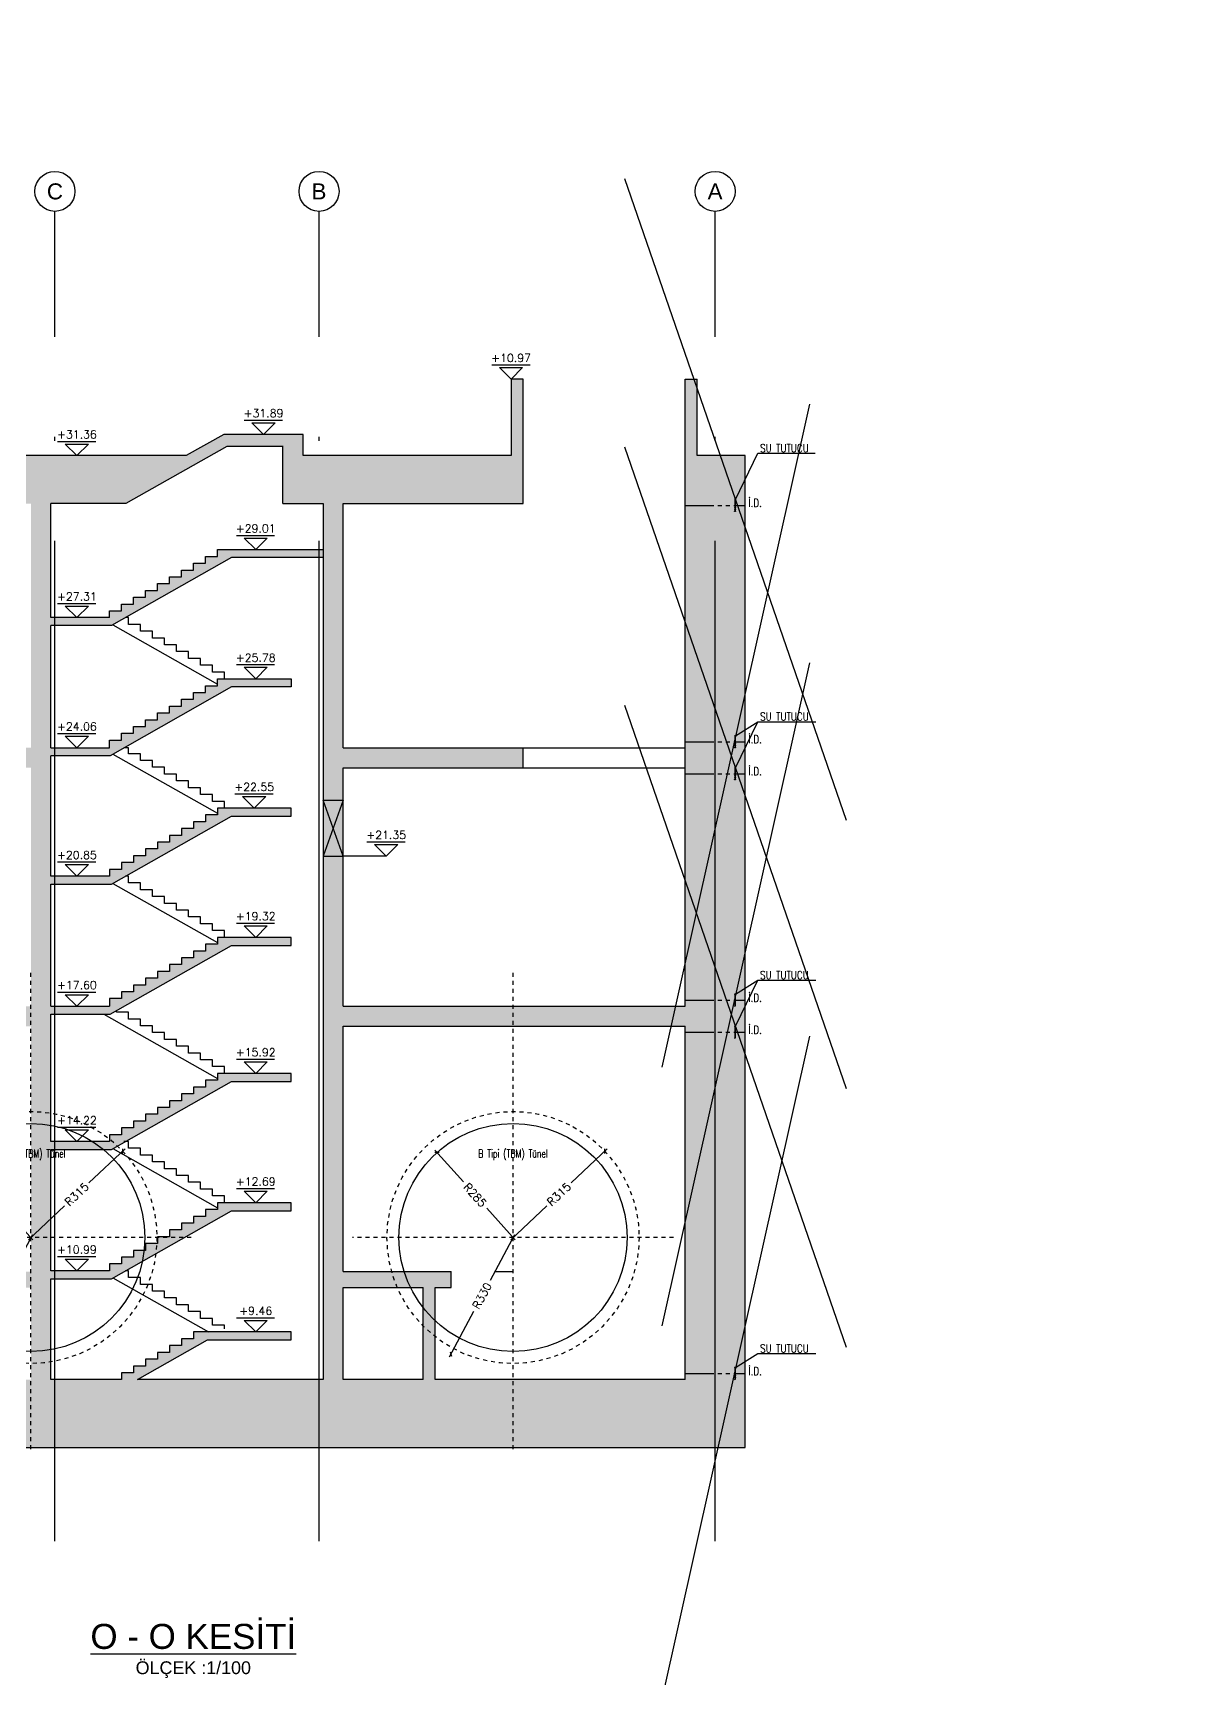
# Model space of a CAD drawing. Header units: millimetres. Extents: x 400392 to 401381, y 4543975 to 4544147.
# Drawn here: x 401352.58 to 401381.33, y 4544016.91 to 4544058.02 of the extents above; entities that cross this region are included whole.
import ezdxf
from ezdxf.enums import TextEntityAlignment as Align

# ---------------------------------------------------------------- set-up
doc = ezdxf.new("R2010")
doc.units = ezdxf.units.MM
for name, pattern in [('ACAD_ISO05W100', [33, 24, -3, 0, -3, 0, -3]), ('AKS', [3, 2.5, -0.25, 0, -0.25]), ('CIZGI', [0.4, 0.25, -0.15]), ('CONTINU', [0])]:
    doc.linetypes.add(name, pattern=pattern)
for name, color, linetype in [('aks prota', 2, 'AKS'), ('caks prota', 4, 'Continuous'), ('görünüş prota', 4, 'Continuous'), ('iderzi_PROTA', 3, 'Continuous'), ('inşaat derzi prota', 11, 'Continuous'), ('kesik prota', 2, 'CIZGI'), ('kesit prota', 1, 'Continuous'), ('kesit tarama prota', 252, 'Continuous'), ('kot prota', 4, 'Continuous'), ('lkolon prota', 4, 'Continuous'), ('not prota', 2, 'Continuous'), ('not yazısı prota', 6, 'Continuous'), ('not çizgisi prota', 4, 'Continuous'), ('PRT-CST-rc_level', 6, 'Continuous'), ('PRT-CST-rc_levermark', 4, 'Continuous'), ('st_s_su tutucu', 2, 'Continuous'), ('st_s_ölçü', 4, 'Continuous'), ('t35 prota', 3, 'Continuous'), ('taks prota', 7, 'Continuous'), ('tplan prota', 7, 'Continuous')]:
    doc.layers.add(name, color=color, linetype=linetype)
doc.styles.add('Arial', font='Arial.ttf')
doc.styles.add('OLCU', font='romanstw.shx')
doc.styles.get("Standard").update_dxf_attribs({"font": 'Arial.ttf'})
doc.styles.add('TAKS', font='Arial Unicode.ttf')
doc.styles.add('TEXT250', font='romanstw.shx', dxfattribs={"width": 0.8, "height": 25})
doc.styles.add('TSIMPLEX', font='romanstw.shx')
doc.dimstyles.new('1-100', dxfattribs={"dimscale": 0.5, "dimtxt": 2, "dimasz": 7.5, "dimexe": 3, "dimexo": 5, "dimgap": 5, "dimtad": 3, "dimdec": 1, "dimlfac": 2, "dimzin": 9, "dimdsep": 46, "dimtxsty": 'Standard', "dimblk": 'OBLIQUE', "dimcen": 0.09, "dimclrd": 3, "dimclre": 3, "dimclrt": 1, "dimadec": 3, "dimazin": 0, "dimtfac": 1, "dimtdec": 1, "dimtofl": 0, "dimtmove": 0, "dimatfit": 3, "dimfxl": 4, "dimtolj": 1, "dimtzin": 0, "dimarcsym": 0})
doc.dimstyles.new('1-50', dxfattribs={"dimtxt": 10, "dimasz": 4, "dimexe": 4, "dimexo": 8, "dimgap": 4, "dimtad": 1, "dimdec": 1, "dimrnd": 0.05, "dimzin": 9, "dimdsep": 46, "dimtxsty": 'OLCU', "dimblk1": 'OBLIQUE', "dimblk2": 'OBLIQUE', "dimsah": 1, "dimcen": 2, "dimdle": 4, "dimclrd": 4, "dimclre": 4, "dimclrt": 3, "dimadec": 1, "dimazin": 0, "dimtfac": 1, "dimtdec": 1, "dimtix": 1, "dimtmove": 2, "dimatfit": 3, "dimldrblk": 'OBLIQUE', "dimfxl": 1, "dimtvp": 1, "dimtolj": 1, "dimtzin": 1, "dimarcsym": 0})

# ---------------------------------------------------------------- blocks, each defined once
blk = doc.blocks.new('_Oblique')
at = {"layer": 'st_s_ölçü', "lineweight": -2}
blk.add_line((-0.5, -0.5), (0.5, 0.5), dxfattribs=at)
blk = doc.blocks.new('*D10')
at = {"layer": 'DEFPOINTS', "color": 0, "transparency": 16777216}
for p in [(-455.8, 109.6), (-265.8, -102.9)]:
    blk.add_point(p, dxfattribs=at)
at = {"layer": 'st_s_ölçü', "color": 4, "lineweight": -2, "transparency": 16777216}
for p, q in [((-461.1, 115.6), (-389.9, 36)), ((-260.5, -108.8), (-331.6, -29.2))]:
    blk.add_line(p, q, dxfattribs=at)
at = {"layer": 'st_s_ölçü', "color": 4, "lineweight": -2, "transparency": 16777216, "xscale": 8, "yscale": 8, "zscale": 8, "rotation": 131.8058995973175}
blk.add_blockref('_Oblique', (-455.8, 109.6), dxfattribs=at)
at = {"layer": 'st_s_ölçü', "color": 3, "transparency": 16777216, "insert": (-360.8, 3.4), "char_height": 20, "attachment_point": 5, "rotation": 311.8059, "style": 'OLCU'}
blk.add_mtext('\\A1;R285', dxfattribs=at)
blk = doc.blocks.new('*D11')
at = {"layer": 'DEFPOINTS', "color": 0, "transparency": 16777216}
for p in [(-36.3, 113), (-265.8, -102.9)]:
    blk.add_point(p, dxfattribs=at)
at = {"layer": 'st_s_ölçü', "color": 4, "lineweight": -2, "transparency": 16777216}
for p, q in [((-30.5, 118.4), (-120.6, 33.7)), ((-271.6, -108.3), (-181.5, -23.6))]:
    blk.add_line(p, q, dxfattribs=at)
at = {"layer": 'st_s_ölçü', "color": 4, "lineweight": -2, "transparency": 16777216, "xscale": 8, "yscale": 8, "zscale": 8, "rotation": 43.24583088137385}
blk.add_blockref('_Oblique', (-36.3, 113), dxfattribs=at)
at = {"layer": 'st_s_ölçü', "color": 3, "transparency": 16777216, "insert": (-151.1, 5.1), "char_height": 20, "attachment_point": 5, "rotation": 43.2458, "style": 'OLCU'}
blk.add_mtext('\\A1;R315', dxfattribs=at)
blk = doc.blocks.new('*D12')
at = {"layer": 'DEFPOINTS', "color": 0, "transparency": 16777216}
for p in [(-265.8, -102.9), (-421, -394.1)]:
    blk.add_point(p, dxfattribs=at)
at = {"layer": 'lkolon prota', "color": 4, "lineweight": -2, "transparency": 16777216}
for p, q in [((-262, -95.8), (-322.9, -209.9)), ((-424.8, -401.1), (-364, -287))]:
    blk.add_line(p, q, dxfattribs=at)
at = {"layer": 'lkolon prota', "color": 4, "lineweight": -2, "transparency": 16777216, "xscale": 8, "yscale": 8, "zscale": 8, "rotation": 241.9351701811658}
blk.add_blockref('_Oblique', (-421, -394.1), dxfattribs=at)
at = {"layer": 'lkolon prota', "color": 3, "transparency": 16777216, "insert": (-343.4, -248.5), "char_height": 20, "attachment_point": 5, "rotation": 61.9352, "style": 'OLCU'}
blk.add_mtext('\\A1;R330', dxfattribs=at)
blk = doc.blocks.new('KOTK5')
at = {"layer": 'PRT-CST-rc_levermark'}
blk.add_line((217, 160), (-213, 160), dxfattribs=at)
blk.add_lwpolyline([(130, 130), (-130, 130), (0, 0)], close=True, dxfattribs=at)
at = {"layer": 'PRT-CST-rc_level', "style": 'OLCU'}
blk.add_attdef('000.00', text='', height=90, dxfattribs=at).set_placement((0, 193), align=Align.CENTER)
blk = doc.blocks.new('D')
at = {"layer": 'st_s_su tutucu', "linetype": 'CONTINU', "ltscale": 0.2}
for p, q in [((-39987.8, 52508.2), (-39992.6, 52508.2)), ((-39992.6, 52508.2), (-39992.6, 52507.4)), ((-39992.6, 52507.4), (-39990.6, 52506.1)), ((-39990.6, 52478.7), (-39991.9, 52478.7)), ((-39991.9, 52478.7), (-39991.9, 52477.7)), ((-39991.9, 52477.7), (-39990.6, 52477.7)), ((-39990.6, 52498.5), (-39991.5, 52498.5)), ((-39991.5, 52498.5), (-39991.5, 52497.9)), ((-39991.5, 52497.9), (-39990.6, 52497.9)), ((-39990.6, 52488.5), (-39991.5, 52488.5)), ((-39991.5, 52488.5), (-39991.5, 52487.9)), ((-39991.5, 52487.9), (-39990.6, 52487.9)), ((-39991.5, 52467.9), (-39991.5, 52468.5)), ((-39991.5, 52468.5), (-39990.6, 52468.5)), ((-39990.6, 52467.9), (-39991.5, 52467.9)), ((-39991.5, 52457.9), (-39991.5, 52458.5)), ((-39991.5, 52458.5), (-39990.6, 52458.5)), ((-39990.6, 52457.9), (-39991.5, 52457.9)), ((-39990.6, 52506.1), (-39990.6, 52498.5)), ((-39990.6, 52497.9), (-39990.6, 52488.5)), ((-39990.6, 52487.9), (-39990.6, 52478.7)), ((-39990.6, 52468.5), (-39990.6, 52477.7)), ((-39990.6, 52458.5), (-39990.6, 52467.9)), ((-39990.6, 52450.3), (-39990.6, 52457.9)), ((-39989.8, 52506.1), (-39987.8, 52507.4)), ((-39989.8, 52498.5), (-39989.8, 52506.1)), ((-39988.9, 52498.5), (-39989.8, 52498.5)), ((-39989.8, 52488.5), (-39989.8, 52497.9)), ((-39989.8, 52497.9), (-39988.9, 52497.9)), ((-39988.9, 52488.5), (-39989.8, 52488.5)), ((-39989.8, 52478.7), (-39989.8, 52487.9)), ((-39989.8, 52487.9), (-39988.9, 52487.9)), ((-39988.5, 52478.7), (-39989.8, 52478.7)), ((-39989.8, 52477.7), (-39988.5, 52477.7)), ((-39989.8, 52477.7), (-39989.8, 52468.5)), ((-39989.8, 52468.5), (-39988.9, 52468.5)), ((-39988.9, 52467.9), (-39989.8, 52467.9)), ((-39989.8, 52467.9), (-39989.8, 52458.5)), ((-39989.8, 52458.5), (-39988.9, 52458.5)), ((-39988.9, 52457.9), (-39989.8, 52457.9)), ((-39989.8, 52457.9), (-39989.8, 52450.3)), ((-39988.9, 52497.9), (-39988.9, 52498.5)), ((-39988.9, 52487.9), (-39988.9, 52488.5)), ((-39988.9, 52468.5), (-39988.9, 52467.9)), ((-39988.9, 52458.5), (-39988.9, 52457.9)), ((-39988.5, 52477.7), (-39988.5, 52478.7)), ((-39987.8, 52507.4), (-39987.8, 52508.2)), ((-39992.6, 52449), (-39990.6, 52450.3)), ((-39992.6, 52448.2), (-39992.6, 52449)), ((-39987.8, 52448.2), (-39992.6, 52448.2)), ((-39989.8, 52450.3), (-39987.8, 52449)), ((-39987.8, 52449), (-39987.8, 52448.2))]:
    blk.add_line(p, q, dxfattribs=at)
blk = doc.blocks.new('A$C127942D9')
at = {"layer": 'aks prota', "ltscale": 2}
blk.add_line((-265.793, -631.684), (-265.793, 559.681), dxfattribs=at)
at = {"layer": 'aks prota'}
blk.add_line((135.187, -102.854), (-666.774, -102.854), dxfattribs=at)
at = {"layer": 'görünüş prota', "color": 6, "linetype": 'CIZGI', "ltscale": 2}
blk.add_circle((-265.793, -102.854), 315, dxfattribs=at)
at = {"layer": 'görünüş prota', "color": 6}
blk.add_circle((-265.793, -102.854), 285, dxfattribs=at)
at = {"layer": 'not prota', "style": 'TEXT250', "width": 0.7}
blk.add_text('B Tipi (TBM) Tünel', height=20, dxfattribs=at).set_placement((-265.793, 106.819), align=Align.MIDDLE_CENTER)
at = {"layer": 'lkolon prota'}
dim = blk.add_radius_dim(center=(-265.793, -102.854), mpoint=(-421.048, -394.051), dimstyle='1-100', dxfattribs=at)
dim.commit()
dim.dimension.update_dxf_attribs({"geometry": '*D12', "text_midpoint": (-343.421, -248.453), "dimtype": 132})
at = {"layer": 'st_s_ölçü'}
for mpoint, picture, middle in [((-455.777, 109.587), '*D10', (-360.785, 3.366)), ((-36.341, 112.962), '*D11', (-151.067, 5.054))]:
    dim = blk.add_radius_dim(center=(-265.793, -102.854), mpoint=mpoint, dimstyle='1-100', dxfattribs=at)
    dim.commit()
    dim.dimension.update_dxf_attribs({"geometry": picture, "text_midpoint": middle, "dimtype": 132})

msp = doc.modelspace()

# ---------------------------------------------------------------- hatches: boundary and pattern name
at = {"layer": 'kesit tarama prota'}
h = msp.add_hatch(color=256, dxfattribs=at)
h.dxf.hatch_style = 1
h.paths.add_polyline_path([(401370.381, 4544022.669), (401370.381, 4544047.459), (401369.181, 4544047.459), (401369.181, 4544049.369), (401368.881, 4544049.369), (401368.881, 4544033.699), (401360.331, 4544033.699), (401360.331, 4544039.659), (401364.831, 4544039.659), (401364.831, 4544040.159), (401360.331, 4544040.159), (401360.331, 4544046.259), (401364.831, 4544046.259), (401364.831, 4544049.369), (401364.531, 4544049.369), (401364.531, 4544047.459), (401359.331, 4544047.459), (401359.331, 4544047.989), (401357.349, 4544047.989), (401356.413, 4544047.459), (401342.481, 4544047.459), (401342.481, 4544022.669)])
h.paths.add_polyline_path([(401355.196, 4544024.369), (401356.943, 4544025.359), (401359.031, 4544025.359), (401359.031, 4544025.559), (401356.591, 4544025.559), (401356.591, 4544025.389), (401356.291, 4544025.389), (401356.291, 4544025.219), (401355.991, 4544025.219), (401355.991, 4544025.049), (401355.691, 4544025.049), (401355.691, 4544024.879), (401355.391, 4544024.879), (401355.391, 4544024.709), (401355.091, 4544024.709), (401355.091, 4544024.539), (401354.791, 4544024.539), (401354.791, 4544024.369), (401353.031, 4544024.369), (401353.031, 4544026.889), (401354.543, 4544026.889), (401357.543, 4544028.589), (401359.031, 4544028.589), (401359.031, 4544028.789), (401357.191, 4544028.789), (401357.191, 4544028.619), (401356.891, 4544028.619), (401356.891, 4544028.449), (401356.591, 4544028.449), (401356.591, 4544028.279), (401356.291, 4544028.279), (401356.291, 4544028.109), (401355.991, 4544028.109), (401355.991, 4544027.939), (401355.691, 4544027.939), (401355.691, 4544027.769), (401355.391, 4544027.769), (401355.391, 4544027.599), (401355.091, 4544027.599), (401355.091, 4544027.429), (401354.791, 4544027.429), (401354.791, 4544027.259), (401354.491, 4544027.259), (401354.491, 4544027.089), (401353.031, 4544027.089), (401353.031, 4544030.119), (401354.543, 4544030.119), (401357.543, 4544031.819), (401359.031, 4544031.819), (401359.031, 4544032.019), (401357.191, 4544032.019), (401357.191, 4544031.849), (401356.891, 4544031.849), (401356.891, 4544031.679), (401356.591, 4544031.679), (401356.591, 4544031.509), (401356.291, 4544031.509), (401356.291, 4544031.339), (401355.991, 4544031.339), (401355.991, 4544031.169), (401355.691, 4544031.169), (401355.691, 4544030.999), (401355.391, 4544030.999), (401355.391, 4544030.829), (401355.091, 4544030.829), (401355.091, 4544030.659), (401354.791, 4544030.659), (401354.791, 4544030.489), (401354.491, 4544030.489), (401354.491, 4544030.319), (401353.031, 4544030.319), (401353.031, 4544033.499), (401354.508, 4544033.499), (401357.543, 4544035.219), (401359.031, 4544035.219), (401359.031, 4544035.419), (401357.191, 4544035.419), (401357.191, 4544035.249), (401356.891, 4544035.249), (401356.891, 4544035.079), (401356.591, 4544035.079), (401356.591, 4544034.909), (401356.291, 4544034.909), (401356.291, 4544034.739), (401355.991, 4544034.739), (401355.991, 4544034.569), (401355.691, 4544034.569), (401355.691, 4544034.399), (401355.391, 4544034.399), (401355.391, 4544034.229), (401355.091, 4544034.229), (401355.091, 4544034.059), (401354.791, 4544034.059), (401354.791, 4544033.889), (401354.491, 4544033.889), (401354.491, 4544033.699), (401353.031, 4544033.699), (401353.031, 4544036.749), (401354.543, 4544036.749), (401357.543, 4544038.449), (401359.031, 4544038.449), (401359.031, 4544038.649), (401357.191, 4544038.649), (401357.191, 4544038.479), (401356.891, 4544038.479), (401356.891, 4544038.309), (401356.591, 4544038.309), (401356.591, 4544038.139), (401356.291, 4544038.139), (401356.291, 4544037.969), (401355.991, 4544037.969), (401355.991, 4544037.799), (401355.691, 4544037.799), (401355.691, 4544037.629), (401355.391, 4544037.629), (401355.391, 4544037.459), (401355.091, 4544037.459), (401355.091, 4544037.289), (401354.791, 4544037.289), (401354.791, 4544037.119), (401354.491, 4544037.119), (401354.491, 4544036.949), (401353.031, 4544036.949), (401353.031, 4544039.959), (401354.508, 4544039.959), (401357.543, 4544041.679), (401359.031, 4544041.679), (401359.031, 4544041.879), (401357.191, 4544041.879), (401357.191, 4544041.709), (401356.891, 4544041.709), (401356.891, 4544041.539), (401356.591, 4544041.539), (401356.591, 4544041.369), (401356.291, 4544041.369), (401356.291, 4544041.199), (401355.991, 4544041.199), (401355.991, 4544041.029), (401355.691, 4544041.029), (401355.691, 4544040.859), (401355.391, 4544040.859), (401355.391, 4544040.689), (401355.091, 4544040.689), (401355.091, 4544040.519), (401354.791, 4544040.519), (401354.791, 4544040.349), (401354.491, 4544040.349), (401354.491, 4544040.159), (401353.031, 4544040.159), (401353.031, 4544043.209), (401354.543, 4544043.209), (401357.543, 4544044.909), (401359.831, 4544044.909), (401359.831, 4544045.109), (401357.191, 4544045.109), (401357.191, 4544044.939), (401356.891, 4544044.939), (401356.891, 4544044.769), (401356.591, 4544044.769), (401356.591, 4544044.599), (401356.291, 4544044.599), (401356.291, 4544044.429), (401355.991, 4544044.429), (401355.991, 4544044.259), (401355.691, 4544044.259), (401355.691, 4544044.089), (401355.391, 4544044.089), (401355.391, 4544043.919), (401355.091, 4544043.919), (401355.091, 4544043.749), (401354.791, 4544043.749), (401354.791, 4544043.579), (401354.491, 4544043.579), (401354.491, 4544043.409), (401353.031, 4544043.409), (401353.031, 4544046.259), (401354.904, 4544046.259), (401357.428, 4544047.689), (401358.831, 4544047.689), (401358.831, 4544046.259), (401359.831, 4544046.259), (401359.831, 4544024.369)], flags=16)
h.paths.add_polyline_path([(401360.331, 4544024.369), (401360.331, 4544026.669), (401362.331, 4544026.669), (401362.331, 4544024.369)], flags=16)
h.paths.add_polyline_path([(401362.631, 4544024.369), (401362.631, 4544026.669), (401363.031, 4544026.669), (401363.031, 4544027.069), (401360.331, 4544027.069), (401360.331, 4544033.199), (401368.881, 4544033.199), (401368.881, 4544024.369)], flags=16)
h.paths.add_polyline_path([(401352.531, 4544024.369), (401350.531, 4544024.369), (401350.531, 4544026.669), (401352.531, 4544026.669)], flags=16)
h.paths.add_polyline_path([(401352.531, 4544027.069), (401349.831, 4544027.069), (401349.831, 4544026.669), (401350.231, 4544026.669), (401350.231, 4544024.369), (401343.981, 4544024.369), (401343.981, 4544033.199), (401352.531, 4544033.199)], flags=16)
h.paths.add_polyline_path([(401352.531, 4544033.699), (401343.981, 4544033.699), (401343.981, 4544039.659), (401352.531, 4544039.659)], flags=16)
h.paths.add_polyline_path([(401352.531, 4544040.159), (401343.981, 4544040.159), (401343.981, 4544046.259), (401352.531, 4544046.259)], flags=16)

# ---------------------------------------------------------------- linework, layer by layer
at = {"layer": 'aks prota', "ltscale": 10}
for p, q in [((401353.131, 4544020.33), (401353.131, 4544053.561)), ((401359.731, 4544020.33), (401359.731, 4544053.561)), ((401369.631, 4544020.33), (401369.631, 4544053.561))]:
    msp.add_line(p, q, dxfattribs=at)
at = {"layer": 'caks prota', "ltscale": 0.05}
for centre in [(401353.131, 4544054.061), (401359.731, 4544054.061), (401369.631, 4544054.061)]:
    msp.add_circle(centre, 0.5, dxfattribs=at)
at = {"layer": 'görünüş prota'}
for points in [[(401354.581, 4544043.23), (401357.191, 4544041.751)], [(401357.371, 4544041.879), (401357.371, 4544042.049), (401357.071, 4544042.049), (401357.071, 4544042.219), (401356.771, 4544042.219), (401356.771, 4544042.389), (401356.471, 4544042.389), (401356.471, 4544042.559), (401356.171, 4544042.559), (401356.171, 4544042.729), (401355.871, 4544042.729), (401355.871, 4544042.899), (401355.571, 4544042.899), (401355.571, 4544043.069), (401355.271, 4544043.069), (401355.271, 4544043.239), (401354.971, 4544043.239), (401354.971, 4544043.409), (401354.896, 4544043.409)], [(401354.581, 4544040), (401357.191, 4544038.521)], [(401357.371, 4544038.649), (401357.371, 4544038.819), (401357.071, 4544038.819), (401357.071, 4544038.989), (401356.771, 4544038.989), (401356.771, 4544039.159), (401356.471, 4544039.159), (401356.471, 4544039.329), (401356.171, 4544039.329), (401356.171, 4544039.499), (401355.871, 4544039.499), (401355.871, 4544039.669), (401355.571, 4544039.669), (401355.571, 4544039.839), (401355.271, 4544039.839), (401355.271, 4544040.009), (401354.971, 4544040.009), (401354.971, 4544040.159), (401354.861, 4544040.159)], [(401364.831, 4544040.159), (401368.881, 4544040.159)], [(401364.823, 4544039.659), (401368.881, 4544039.659)], [(401354.581, 4544036.77), (401357.191, 4544035.291)], [(401357.371, 4544035.419), (401357.371, 4544035.589), (401357.071, 4544035.589), (401357.071, 4544035.759), (401356.771, 4544035.759), (401356.771, 4544035.929), (401356.471, 4544035.929), (401356.471, 4544036.099), (401356.171, 4544036.099), (401356.171, 4544036.269), (401355.871, 4544036.269), (401355.871, 4544036.439), (401355.571, 4544036.439), (401355.571, 4544036.609), (401355.271, 4544036.609), (401355.271, 4544036.779), (401354.971, 4544036.779), (401354.971, 4544036.949), (401354.896, 4544036.949)], [(401354.353, 4544033.499), (401357.191, 4544031.891)], [(401357.371, 4544032.019), (401357.371, 4544032.189), (401357.071, 4544032.189), (401357.071, 4544032.359), (401356.771, 4544032.359), (401356.771, 4544032.529), (401356.471, 4544032.529), (401356.471, 4544032.699), (401356.171, 4544032.699), (401356.171, 4544032.869), (401355.871, 4544032.869), (401355.871, 4544033.039), (401355.571, 4544033.039), (401355.571, 4544033.209), (401355.271, 4544033.209), (401355.271, 4544033.379), (401354.971, 4544033.379), (401354.971, 4544033.549), (401354.671, 4544033.549), (401354.671, 4544033.591)], [(401354.581, 4544030.14), (401357.191, 4544028.661)], [(401357.371, 4544028.789), (401357.371, 4544028.959), (401357.071, 4544028.959), (401357.071, 4544029.129), (401356.771, 4544029.129), (401356.771, 4544029.299), (401356.471, 4544029.299), (401356.471, 4544029.469), (401356.171, 4544029.469), (401356.171, 4544029.639), (401355.871, 4544029.639), (401355.871, 4544029.809), (401355.571, 4544029.809), (401355.571, 4544029.979), (401355.271, 4544029.979), (401355.271, 4544030.149), (401354.971, 4544030.149), (401354.971, 4544030.319), (401354.853, 4544030.319)], [(401354.581, 4544026.91), (401356.965, 4544025.559)], [(401357.371, 4544025.639), (401357.371, 4544025.729), (401357.071, 4544025.729), (401357.071, 4544025.899), (401356.771, 4544025.899), (401356.771, 4544026.069), (401356.471, 4544026.069), (401356.471, 4544026.239), (401356.171, 4544026.239), (401356.171, 4544026.409), (401355.871, 4544026.409), (401355.871, 4544026.579), (401355.571, 4544026.579), (401355.571, 4544026.749), (401355.271, 4544026.749), (401355.271, 4544026.919), (401354.971, 4544026.919), (401354.971, 4544027.089), (401354.896, 4544027.089)]]:
    msp.add_lwpolyline(points, dxfattribs=at)
at = {"layer": 'iderzi_PROTA'}
msp.add_line((401364.127, 4544027.069), (401364.581, 4544027.069), dxfattribs=at)
at = {"layer": 'inşaat derzi prota', "linetype": 'ACAD_ISO05W100', "ltscale": 0.03}
for points in [[(401368.881, 4544046.215), (401370.381, 4544046.215)], [(401368.881, 4544040.309), (401370.381, 4544040.309)], [(401368.881, 4544039.509), (401370.381, 4544039.509)], [(401368.881, 4544033.849), (401370.381, 4544033.849)], [(401368.881, 4544033.049), (401370.381, 4544033.049)], [(401368.881, 4544024.519), (401370.381, 4544024.519)]]:
    msp.add_lwpolyline(points, dxfattribs=at)
at = {"layer": 'kesik prota', "ltscale": 10}
msp.add_lwpolyline([(401359.831, 4544038.849), (401360.331, 4544038.849), (401359.831, 4544037.449), (401360.331, 4544037.449), (401359.831, 4544038.849)], dxfattribs=at)
at = {"layer": 'kesit prota', "color": 1}
for p, q in [((401368.881, 4544033.699), (401368.881, 4544049.369)), ((401368.881, 4544049.369), (401369.181, 4544049.369)), ((401353.031, 4544043.409), (401353.031, 4544046.259)), ((401358.831, 4544046.259), (401359.831, 4544046.259)), ((401353.031, 4544040.159), (401353.031, 4544043.209)), ((401353.031, 4544040.159), (401354.491, 4544040.159)), ((401353.031, 4544036.949), (401353.031, 4544039.959)), ((401360.331, 4544040.159), (401364.831, 4544040.159)), ((401364.831, 4544039.659), (401364.831, 4544040.159)), ((401360.331, 4544033.699), (401360.331, 4544039.659)), ((401360.331, 4544039.659), (401364.831, 4544039.659)), ((401353.031, 4544033.699), (401353.031, 4544036.749)), ((401353.031, 4544033.699), (401354.491, 4544033.699)), ((401360.331, 4544033.699), (401368.881, 4544033.699)), ((401353.031, 4544030.319), (401353.031, 4544033.499)), ((401360.331, 4544027.069), (401360.331, 4544033.199)), ((401360.331, 4544033.199), (401368.881, 4544033.199)), ((401368.881, 4544024.369), (401368.881, 4544033.199)), ((401353.031, 4544027.089), (401353.031, 4544030.119)), ((401360.331, 4544027.069), (401363.031, 4544027.069)), ((401363.031, 4544026.669), (401363.031, 4544027.069)), ((401360.331, 4544024.369), (401360.331, 4544026.669)), ((401360.331, 4544026.669), (401362.331, 4544026.669)), ((401362.331, 4544024.369), (401362.331, 4544026.669)), ((401362.631, 4544026.669), (401363.031, 4544026.669)), ((401362.631, 4544024.369), (401362.631, 4544026.669)), ((401362.331, 4544024.369), (401360.331, 4544024.369)), ((401368.881, 4544024.369), (401362.631, 4544024.369))]:
    msp.add_line(p, q, dxfattribs=at)
for points in [[(401360.331, 4544040.159), (401360.331, 4544046.259), (401364.831, 4544046.259), (401364.831, 4544049.369), (401364.531, 4544049.369), (401364.531, 4544047.459), (401359.331, 4544047.459), (401359.331, 4544047.989), (401357.349, 4544047.989), (401356.413, 4544047.459), (401342.481, 4544047.459), (401342.481, 4544022.669), (401370.381, 4544022.669), (401370.381, 4544047.459), (401369.181, 4544047.459), (401369.181, 4544049.369)], [(401358.837, 4544047.689), (401357.428, 4544047.689), (401354.904, 4544046.259), (401353.031, 4544046.259)], [(401358.831, 4544046.259), (401358.831, 4544047.689)], [(401359.831, 4544046.259), (401359.831, 4544024.369), (401355.196, 4544024.369), (401356.943, 4544025.359), (401359.031, 4544025.359), (401359.031, 4544025.559), (401356.591, 4544025.559), (401356.591, 4544025.389), (401356.291, 4544025.389), (401356.291, 4544025.219), (401355.991, 4544025.219), (401355.991, 4544025.049), (401355.691, 4544025.049), (401355.691, 4544024.879), (401355.391, 4544024.879), (401355.391, 4544024.709), (401355.091, 4544024.709), (401355.091, 4544024.539), (401354.791, 4544024.539), (401354.791, 4544024.369), (401353.031, 4544024.369), (401353.031, 4544026.889)], [(401354.491, 4544043.409), (401354.491, 4544043.579), (401354.791, 4544043.579), (401354.791, 4544043.749), (401355.091, 4544043.749), (401355.091, 4544043.919), (401355.391, 4544043.919), (401355.391, 4544044.089), (401355.691, 4544044.089), (401355.691, 4544044.259), (401355.991, 4544044.259), (401355.991, 4544044.429), (401356.291, 4544044.429), (401356.291, 4544044.599), (401356.591, 4544044.599), (401356.591, 4544044.769), (401356.891, 4544044.769), (401356.891, 4544044.939), (401357.191, 4544044.939), (401357.191, 4544045.109), (401359.831, 4544045.109), (401359.831, 4544044.909), (401357.543, 4544044.909), (401354.543, 4544043.209), (401353.031, 4544043.209)], [(401354.491, 4544043.409), (401353.031, 4544043.409)], [(401354.491, 4544040.159), (401354.491, 4544040.349), (401354.791, 4544040.349), (401354.791, 4544040.519), (401355.091, 4544040.519), (401355.091, 4544040.689), (401355.391, 4544040.689), (401355.391, 4544040.859), (401355.691, 4544040.859), (401355.691, 4544041.029), (401355.991, 4544041.029), (401355.991, 4544041.199), (401356.291, 4544041.199), (401356.291, 4544041.369), (401356.591, 4544041.369), (401356.591, 4544041.539), (401356.891, 4544041.539), (401356.891, 4544041.709), (401357.191, 4544041.709), (401357.191, 4544041.879), (401359.031, 4544041.879), (401359.031, 4544041.679), (401357.543, 4544041.679), (401354.508, 4544039.959), (401353.031, 4544039.959)], [(401353.031, 4544036.749), (401354.543, 4544036.749), (401357.543, 4544038.449), (401359.031, 4544038.449), (401359.031, 4544038.649), (401357.191, 4544038.649), (401357.191, 4544038.479), (401356.891, 4544038.479), (401356.891, 4544038.309), (401356.591, 4544038.309), (401356.591, 4544038.139), (401356.291, 4544038.139), (401356.291, 4544037.969), (401355.991, 4544037.969), (401355.991, 4544037.799), (401355.691, 4544037.799), (401355.691, 4544037.629), (401355.391, 4544037.629), (401355.391, 4544037.459), (401355.091, 4544037.459), (401355.091, 4544037.289), (401354.791, 4544037.289), (401354.791, 4544037.119), (401354.491, 4544037.119), (401354.491, 4544036.949), (401353.031, 4544036.949)], [(401353.031, 4544033.499), (401354.508, 4544033.499), (401357.543, 4544035.219), (401359.031, 4544035.219), (401359.031, 4544035.419), (401357.191, 4544035.419), (401357.191, 4544035.249), (401356.891, 4544035.249), (401356.891, 4544035.079), (401356.591, 4544035.079), (401356.591, 4544034.909), (401356.291, 4544034.909), (401356.291, 4544034.739), (401355.991, 4544034.739), (401355.991, 4544034.569), (401355.691, 4544034.569), (401355.691, 4544034.399), (401355.391, 4544034.399), (401355.391, 4544034.229), (401355.091, 4544034.229), (401355.091, 4544034.059), (401354.791, 4544034.059), (401354.791, 4544033.889), (401354.491, 4544033.889), (401354.491, 4544033.699)], [(401353.031, 4544030.119), (401354.543, 4544030.119), (401357.543, 4544031.819), (401359.031, 4544031.819), (401359.031, 4544032.019), (401357.191, 4544032.019), (401357.191, 4544031.849), (401356.891, 4544031.849), (401356.891, 4544031.679), (401356.591, 4544031.679), (401356.591, 4544031.509), (401356.291, 4544031.509), (401356.291, 4544031.339), (401355.991, 4544031.339), (401355.991, 4544031.169), (401355.691, 4544031.169), (401355.691, 4544030.999), (401355.391, 4544030.999), (401355.391, 4544030.829), (401355.091, 4544030.829), (401355.091, 4544030.659), (401354.791, 4544030.659), (401354.791, 4544030.489), (401354.491, 4544030.489), (401354.491, 4544030.319), (401353.031, 4544030.319)], [(401353.031, 4544026.889), (401354.543, 4544026.889), (401357.543, 4544028.589), (401359.031, 4544028.589), (401359.031, 4544028.789), (401357.191, 4544028.789), (401357.191, 4544028.619), (401356.891, 4544028.619), (401356.891, 4544028.449), (401356.591, 4544028.449), (401356.591, 4544028.279), (401356.291, 4544028.279), (401356.291, 4544028.109), (401355.991, 4544028.109), (401355.991, 4544027.939), (401355.691, 4544027.939), (401355.691, 4544027.769), (401355.391, 4544027.769), (401355.391, 4544027.599), (401355.091, 4544027.599), (401355.091, 4544027.429), (401354.791, 4544027.429), (401354.791, 4544027.259), (401354.491, 4544027.259), (401354.491, 4544027.089), (401353.031, 4544027.089)]]:
    msp.add_lwpolyline(points, dxfattribs=at)
at = {"layer": 'kot prota', "linetype": 'CONTINU', "ltscale": 0.1}
msp.add_lwpolyline([(401361.41, 4544037.449), (401360.331, 4544037.449)], dxfattribs=at)

# ---------------------------------------------------------------- block references
at = {"layer": 'aks prota', "ltscale": 10, "xscale": 0.01, "yscale": 0.01, "zscale": 0.01}
for p in [(401355.188, 4544028.948), (401367.238, 4544028.948)]:
    msp.add_blockref('A$C127942D9', p, dxfattribs=at)
at = {"layer": 'kot prota', "linetype": 'CONTINU', "ltscale": 0.1}
ref = msp.add_blockref('KOTK5', (401364.531, 4544049.369), dxfattribs=dict(at, xscale=-0.002222222222222222, yscale=0.002222222222222222, zscale=0.002222222222222222, rotation=359.9999999999036))
ref.add_attrib('000.00', '+10.97', dxfattribs={"layer": 'PRT-CST-rc_level', "height": 0.2, "style": 'OLCU'}).set_placement((401364.531, 4544049.798), align=Align.CENTER)
ref = msp.add_blockref('KOTK5', (401358.344, 4544047.989), dxfattribs=dict(at, xscale=-0.002222222222222222, yscale=0.002222222222222222, zscale=0.002222222222222222, rotation=359.9999999999036))
ref.add_attrib('000.00', '+31.89', dxfattribs={"layer": 'PRT-CST-rc_level', "height": 0.2, "style": 'OLCU'}).set_placement((401358.344, 4544048.418), align=Align.CENTER)
ref = msp.add_blockref('KOTK5', (401353.68, 4544047.459), dxfattribs=dict(at, xscale=-0.002222222222222222, yscale=0.002222222222222222, zscale=0.002222222222222222, rotation=359.9999999999036))
ref.add_attrib('000.00', '+31.36', dxfattribs={"layer": 'PRT-CST-rc_level', "height": 0.2, "style": 'OLCU'}).set_placement((401353.68, 4544047.888), align=Align.CENTER)
ref = msp.add_blockref('KOTK5', (401358.149, 4544045.109), dxfattribs=dict(at, xscale=-0.002222222222222222, yscale=0.002222222222222222, zscale=0.002222222222222222, rotation=359.9999999999036))
ref.add_attrib('000.00', '+29.01', dxfattribs={"layer": 'PRT-CST-rc_level', "height": 0.2, "style": 'OLCU'}).set_placement((401358.149, 4544045.538), align=Align.CENTER)
ref = msp.add_blockref('KOTK5', (401353.68, 4544043.409), dxfattribs=dict(at, xscale=-0.002222222222222222, yscale=0.002222222222222222, zscale=0.002222222222222222, rotation=359.9999999999036))
ref.add_attrib('000.00', '+27.31', dxfattribs={"layer": 'PRT-CST-rc_level', "height": 0.2, "style": 'OLCU'}).set_placement((401353.68, 4544043.838), align=Align.CENTER)
ref = msp.add_blockref('KOTK5', (401358.149, 4544041.879), dxfattribs=dict(at, xscale=-0.002222222222222222, yscale=0.002222222222222222, zscale=0.002222222222222222, rotation=359.9999999999036))
ref.add_attrib('000.00', '+25.78', dxfattribs={"layer": 'PRT-CST-rc_level', "height": 0.2, "style": 'OLCU'}).set_placement((401358.149, 4544042.308), align=Align.CENTER)
ref = msp.add_blockref('KOTK5', (401353.68, 4544040.159), dxfattribs=dict(at, xscale=-0.002222222222222222, yscale=0.002222222222222222, zscale=0.002222222222222222, rotation=359.9999999999036))
ref.add_attrib('000.00', '+24.06', dxfattribs={"layer": 'PRT-CST-rc_level', "height": 0.2, "style": 'OLCU'}).set_placement((401353.68, 4544040.588), align=Align.CENTER)
ref = msp.add_blockref('KOTK5', (401358.111, 4544038.649), dxfattribs=dict(at, xscale=-0.002222222222222222, yscale=0.002222222222222222, zscale=0.002222222222222222, rotation=359.9999999999036))
ref.add_attrib('000.00', '+22.55', dxfattribs={"layer": 'PRT-CST-rc_level', "height": 0.2, "style": 'OLCU'}).set_placement((401358.111, 4544039.078), align=Align.CENTER)
ref = msp.add_blockref('KOTK5', (401361.41, 4544037.449), dxfattribs=dict(at, xscale=-0.002222222222222222, yscale=0.002222222222222222, zscale=0.002222222222222222, rotation=359.9999999999036))
ref.add_attrib('000.00', '+21.35', dxfattribs={"layer": 'PRT-CST-rc_level', "height": 0.2, "style": 'OLCU'}).set_placement((401361.41, 4544037.878), align=Align.CENTER)
ref = msp.add_blockref('KOTK5', (401353.68, 4544036.949), dxfattribs=dict(at, xscale=-0.002222222222222222, yscale=0.002222222222222222, zscale=0.002222222222222222, rotation=359.9999999999036))
ref.add_attrib('000.00', '+20.85', dxfattribs={"layer": 'PRT-CST-rc_level', "height": 0.2, "style": 'OLCU'}).set_placement((401353.68, 4544037.378), align=Align.CENTER)
ref = msp.add_blockref('KOTK5', (401358.149, 4544035.419), dxfattribs=dict(at, xscale=-0.002222222222222222, yscale=0.002222222222222222, zscale=0.002222222222222222, rotation=359.9999999999036))
ref.add_attrib('000.00', '+19.32', dxfattribs={"layer": 'PRT-CST-rc_level', "height": 0.2, "style": 'OLCU'}).set_placement((401358.149, 4544035.848), align=Align.CENTER)
ref = msp.add_blockref('KOTK5', (401353.68, 4544033.699), dxfattribs=dict(at, xscale=-0.002222222222222222, yscale=0.002222222222222222, zscale=0.002222222222222222, rotation=359.9999999999036))
ref.add_attrib('000.00', '+17.60', dxfattribs={"layer": 'PRT-CST-rc_level', "height": 0.2, "style": 'OLCU'}).set_placement((401353.68, 4544034.128), align=Align.CENTER)
ref = msp.add_blockref('KOTK5', (401358.149, 4544032.019), dxfattribs=dict(at, xscale=-0.002222222222222222, yscale=0.002222222222222222, zscale=0.002222222222222222, rotation=359.9999999999036))
ref.add_attrib('000.00', '+15.92', dxfattribs={"layer": 'PRT-CST-rc_level', "height": 0.2, "style": 'OLCU'}).set_placement((401358.149, 4544032.448), align=Align.CENTER)
ref = msp.add_blockref('KOTK5', (401353.68, 4544030.319), dxfattribs=dict(at, xscale=-0.002222222222222222, yscale=0.002222222222222222, zscale=0.002222222222222222, rotation=359.9999999999036))
ref.add_attrib('000.00', '+14.22', dxfattribs={"layer": 'PRT-CST-rc_level', "height": 0.2, "style": 'OLCU'}).set_placement((401353.68, 4544030.748), align=Align.CENTER)
ref = msp.add_blockref('KOTK5', (401358.149, 4544028.789), dxfattribs=dict(at, xscale=-0.002222222222222222, yscale=0.002222222222222222, zscale=0.002222222222222222, rotation=359.9999999999036))
ref.add_attrib('000.00', '+12.69', dxfattribs={"layer": 'PRT-CST-rc_level', "height": 0.2, "style": 'OLCU'}).set_placement((401358.149, 4544029.218), align=Align.CENTER)
ref = msp.add_blockref('KOTK5', (401353.68, 4544027.089), dxfattribs=dict(at, xscale=-0.002222222222222222, yscale=0.002222222222222222, zscale=0.002222222222222222, rotation=359.9999999999036))
ref.add_attrib('000.00', '+10.99', dxfattribs={"layer": 'PRT-CST-rc_level', "height": 0.2, "style": 'OLCU'}).set_placement((401353.68, 4544027.518), align=Align.CENTER)
ref = msp.add_blockref('KOTK5', (401358.149, 4544025.559), dxfattribs=dict(at, xscale=-0.002222222222222222, yscale=0.002222222222222222, zscale=0.002222222222222222, rotation=359.9999999999036))
ref.add_attrib('000.00', '+9.46', dxfattribs={"layer": 'PRT-CST-rc_level', "height": 0.2, "style": 'OLCU'}).set_placement((401358.149, 4544025.988), align=Align.CENTER)
at = {"layer": 'st_s_ölçü', "xscale": -0.004999999999999998, "yscale": 0.004999999999999998, "zscale": 0.004999999999999998, "rotation": 180}
for p in [(401570.082, 4544308.606), (401570.082, 4544302.7), (401570.082, 4544301.9), (401570.082, 4544296.24), (401570.082, 4544295.44), (401570.082, 4544286.91)]:
    msp.add_blockref('D', p, dxfattribs=at)

# ---------------------------------------------------------------- texts
at = {"layer": 'not yazısı prota', "ltscale": 0.05, "style": 'TSIMPLEX', "width": 0.8}
for s, p in [('SU TUTUCU', (401370.756, 4544047.542)), ('İ.D.', (401370.463, 4544046.176)), ('SU TUTUCU', (401370.756, 4544040.837)), ('İ.D.', (401370.463, 4544040.271)), ('İ.D.', (401370.463, 4544039.471)), ('SU TUTUCU', (401370.756, 4544034.377)), ('İ.D.', (401370.463, 4544033.811)), ('İ.D.', (401370.463, 4544033.011)), ('SU TUTUCU', (401370.756, 4544025.047)), ('İ.D.', (401370.463, 4544024.481))]:
    msp.add_text(s, height=0.2, dxfattribs=at).set_placement(p)
at = {"layer": 't35 prota', "style": 'Arial'}
msp.add_text('ÖLÇEK :1/100', height=0.32, rotation=0.0118, dxfattribs=at).set_placement((401356.589, 4544017.155), align=Align.MIDDLE)
at = {"layer": 'taks prota', "style": 'TAKS'}
for s, p in [('C', (401353.131, 4544054.061)), ('B', (401359.731, 4544054.061)), ('A', (401369.631, 4544054.061))]:
    msp.add_text(s, height=0.4, rotation=359.5052, dxfattribs=at).set_placement(p, align=Align.MIDDLE_CENTER)
at = {"layer": 'tplan prota', "style": 'Arial'}
msp.add_text('%%UO - O KESİTİ', height=0.625, rotation=0.0118, dxfattribs=at).set_placement((401356.589, 4544018.03), align=Align.MIDDLE)

# ---------------------------------------------------------------- leaders
at = {"layer": 'not çizgisi prota'}
for points in [[(401370.136, 4544046.365), (401370.695, 4544047.515), (401372.133, 4544047.515)], [(401370.136, 4544039.659), (401370.695, 4544040.809), (401372.133, 4544040.809)], [(401370.143, 4544040.458), (401370.695, 4544040.809), (401372.145, 4544040.809)], [(401370.136, 4544033.199), (401370.695, 4544034.349), (401372.133, 4544034.349)], [(401370.143, 4544033.998), (401370.695, 4544034.349), (401372.145, 4544034.349)], [(401370.143, 4544024.668), (401370.695, 4544025.019), (401372.145, 4544025.019)]]:
    msp.add_leader(points, dimstyle='1-50', override={"dimasz": 12, "dimgap": 4, "dimtad": 0}, dxfattribs=at)

doc.saveas('drawing.dxf')
